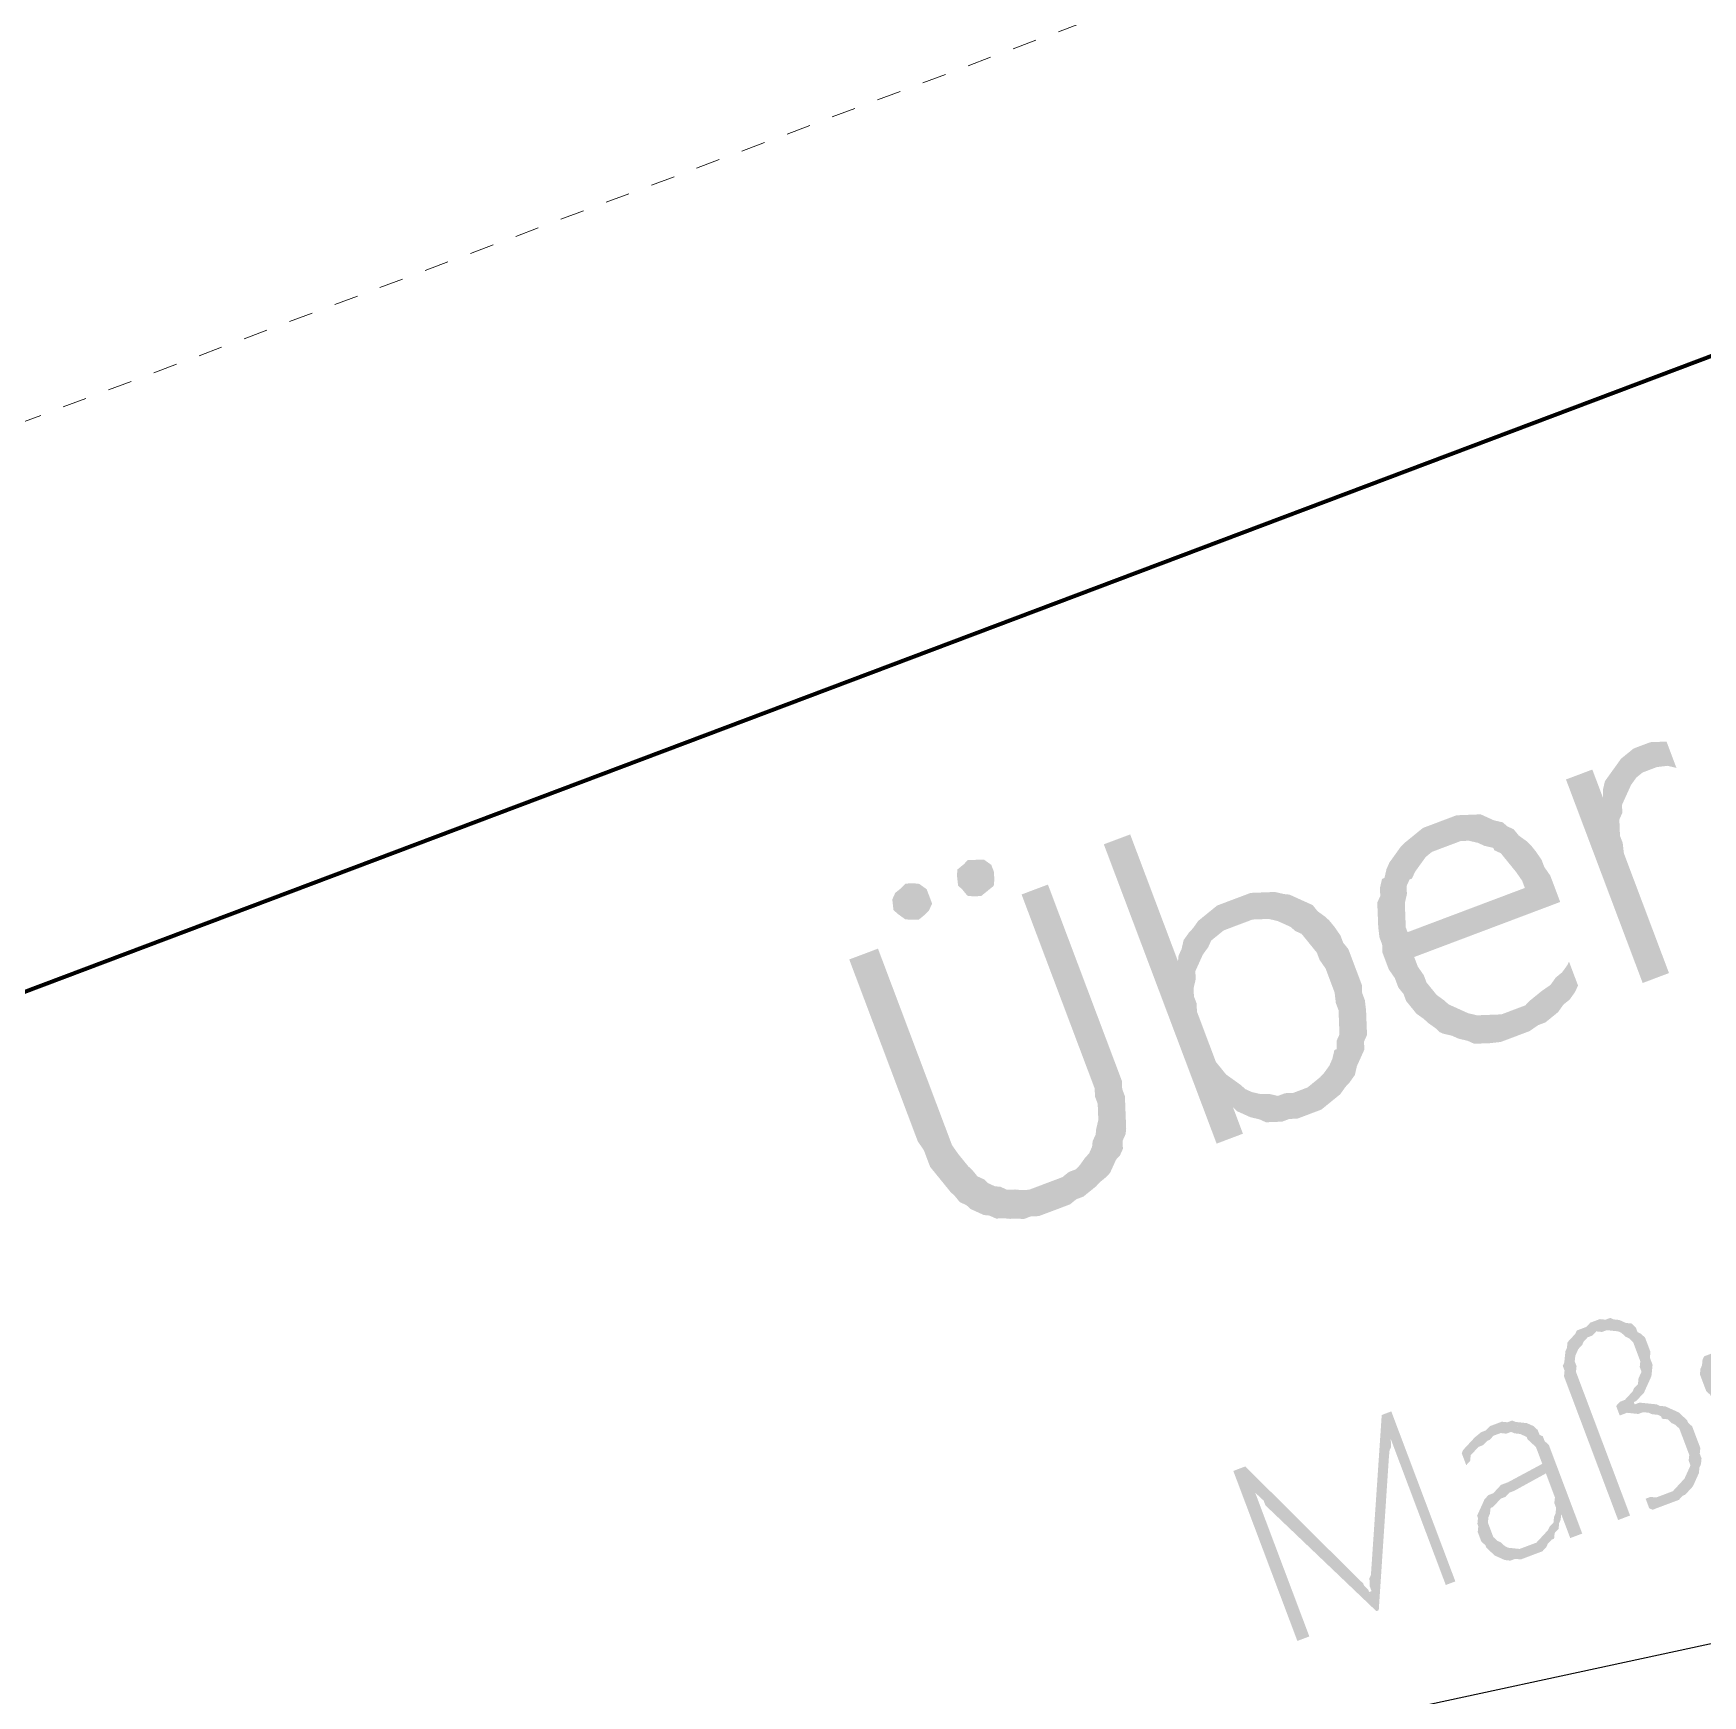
# Model space of a CAD drawing. Header units: metres. Extents: x -47 to 309, y -25 to 105.
# Drawn here: x 121.89 to 128.8, y 75.33 to 82.21 of the extents above; entities that cross this region are included whole.
import ezdxf

# ---------------------------------------------------------------- set-up
doc = ezdxf.new("R2010")
doc.units = ezdxf.units.M
doc.linetypes.add('AUSGEZOGEN', pattern=[0])
doc.linetypes.add('PUNKT2_S9', pattern=[0.001, 0, -0.001])
doc.layers.add('XR$1$STANDARD_1', color=7, linetype='AUSGEZOGEN', lineweight=25)

msp = doc.modelspace()

# ---------------------------------------------------------------- hatches: boundary and pattern name
at = {"layer": 'XR$1$STANDARD_1', "linetype": 'AUSGEZOGEN', "lineweight": 140, "transparency": 33554687}
h = msp.add_hatch(color=7, dxfattribs=at)
h.set_gradient(color2=(0, 0, 0), one_color=1)
h.paths.add_polyline_path([(128.5429, 79.2592), (128.5132, 79.248), (128.4872, 79.2269), (128.4612, 79.2058), (128.439, 79.1748), (128.4167, 79.1438), (128.3945, 79.1128), (128.5802, 79.1601), (128.6099, 79.1713), (128.6532, 79.1764), (128.6904, 79.1678), (128.6494, 79.2767), (128.6159, 79.2754), (128.5825, 79.2741)], flags=0)
h = msp.add_hatch(color=7, dxfattribs=at)
h.set_gradient(color2=(0, 0, 0), one_color=1)
h.paths.add_polyline_path([(128.3424, 79.161), (128.2334, 79.1199), (128.5507, 78.2782), (128.6596, 78.3192), (128.473, 78.8144), (128.468, 78.8577), (128.4568, 78.8874), (128.4555, 78.9209), (128.4542, 78.9543), (128.4665, 78.9816), (128.4652, 79.015), (128.4776, 79.0423), (128.4899, 79.0696), (128.3872, 79.0421)], flags=0)
h = msp.add_hatch(color=7, dxfattribs=at)
h.set_gradient(color2=(0, 0, 0), one_color=1)
h.paths.add_polyline_path([(128.3945, 79.1128), (128.3859, 79.0756), (128.3872, 79.0421), (128.4899, 79.0696), (128.5023, 79.0968), (128.5245, 79.1278), (128.5505, 79.1489), (128.5802, 79.1601)], flags=0)
h = msp.add_hatch(color=7, dxfattribs=at)
h.set_gradient(color2=(0, 0, 0), one_color=1)
h.paths.add_polyline_path([(127.711, 78.9456), (127.6417, 78.9195), (127.6157, 78.8984), (127.5898, 78.8773), (127.5638, 78.8562), (127.5477, 78.8389), (127.5255, 78.8079), (127.5032, 78.7768), (127.4909, 78.7496), (127.4823, 78.7124), (127.4724, 78.7087), (127.4638, 78.6715), (127.465, 78.6381), (127.4527, 78.6108), (127.454, 78.5773), (127.4553, 78.5439), (127.4566, 78.5105), (127.4616, 78.4671), (127.4728, 78.4374), (127.578, 78.4884), (127.5705, 78.5082), (127.5693, 78.5416), (127.568, 78.5751), (127.5667, 78.6085), (127.5753, 78.6457), (127.574, 78.6791), (127.5863, 78.7064), (127.5962, 78.7101), (127.6086, 78.7374), (127.6308, 78.7684), (127.6531, 78.7994), (127.679, 78.8205), (127.7384, 78.8429), (127.9724, 78.9424), (127.9352, 78.951), (127.9079, 78.9633), (127.8807, 78.9757), (127.8472, 78.9744), (127.8138, 78.9731), (127.7803, 78.9718), (127.7407, 78.9568)], flags=0)
h = msp.add_hatch(color=7, dxfattribs=at)
h.set_gradient(color2=(0, 0, 0), one_color=1)
h.paths.add_polyline_path([(127.9724, 78.9424), (127.7384, 78.8429), (127.7979, 78.8653), (127.8313, 78.8666), (127.8685, 78.858), (127.8957, 78.8456), (127.9329, 78.837), (127.9367, 78.8271), (127.9639, 78.8148), (127.985, 78.7888), (128.0061, 78.7628), (128.0272, 78.7368), (128.0521, 78.701), (128.0633, 78.6713), (127.578, 78.4884), (127.4728, 78.4374), (127.4741, 78.404), (127.5002, 78.3346), (127.5251, 78.2988), (127.54, 78.2592), (127.5611, 78.2332), (127.5723, 78.2035), (127.5934, 78.1775), (127.6145, 78.1515), (127.6455, 78.1293), (127.6629, 78.1132), (127.6939, 78.091), (127.7112, 78.0749), (127.7249, 78.0687), (127.762, 78.0601), (127.7893, 78.0478), (127.8265, 78.0392), (127.8538, 78.0268), (127.8872, 78.0281), (127.9206, 78.0294), (127.964, 78.0344), (128.0828, 78.0792), (128.1187, 78.1041), (128.1484, 78.1152), (128.1744, 78.1363), (128.2004, 78.1574), (128.2226, 78.1885), (128.2486, 78.2096), (128.2708, 78.2406), (128.2832, 78.2678), (127.9663, 78.1484), (127.9328, 78.1471), (127.8994, 78.1458), (127.8659, 78.1445), (127.8288, 78.1531), (127.8015, 78.1655), (127.7742, 78.1778), (127.747, 78.1901), (127.7296, 78.2062), (127.6986, 78.2285), (127.6775, 78.2544), (127.6564, 78.2804), (127.6452, 78.3101), (127.6204, 78.346), (127.6054, 78.3856), (128.2095, 78.6133), (128.1685, 78.7222), (128.1436, 78.7581), (128.1324, 78.7878), (128.1076, 78.8237), (128.0865, 78.8497), (128.0691, 78.8657), (128.0381, 78.888), (128.017, 78.914), (127.9898, 78.9263)], flags=0)
h = msp.add_hatch(color=7, dxfattribs=at)
h.set_gradient(color2=(0, 0, 0), one_color=1)
h.paths.add_polyline_path([(126.4304, 78.8927), (126.3214, 78.8517), (126.788, 77.6138), (126.8969, 77.6549), (126.8559, 77.7638), (126.971, 77.8185), (126.9338, 77.8271), (126.9065, 77.8394), (126.8891, 77.8555), (126.8581, 77.8778), (126.8271, 77.9), (126.806, 77.926), (126.7849, 77.952), (126.7066, 78.1599), (126.7053, 78.1934), (126.6941, 78.2231), (126.6928, 78.2565), (126.7014, 78.2937), (126.7001, 78.3271), (126.7124, 78.3544), (126.7186, 78.368), (126.7309, 78.3953), (126.6282, 78.3679)], flags=0)
h = msp.add_hatch(color=7, dxfattribs=at)
h.set_gradient(color2=(0, 0, 0), one_color=1)
h.paths.add_polyline_path([(125.758, 78.7863), (125.7419, 78.769), (125.7159, 78.7479), (125.7135, 78.7243), (125.7185, 78.681), (125.7359, 78.6649), (125.757, 78.6389), (125.7805, 78.6365), (125.8139, 78.6378), (125.8399, 78.6589), (125.8659, 78.68), (125.8683, 78.7035), (125.867, 78.737), (125.8558, 78.7667), (125.8248, 78.7889), (125.7914, 78.7876)], flags=0)
h = msp.add_hatch(color=7, dxfattribs=at)
h.set_gradient(color2=(0, 0, 0), one_color=1)
h.paths.add_polyline_path([(125.5005, 78.6893), (125.4844, 78.6719), (125.4584, 78.6508), (125.4461, 78.6236), (125.4511, 78.5802), (125.4685, 78.5641), (125.4995, 78.5419), (125.523, 78.5395), (125.5565, 78.5407), (125.5824, 78.5618), (125.5985, 78.5792), (125.6109, 78.6065), (125.5885, 78.6659), (125.5575, 78.6881), (125.5339, 78.6906)], flags=0)
h = msp.add_hatch(color=7, dxfattribs=at)
h.set_gradient(color2=(0, 0, 0), one_color=1)
h.paths.add_polyline_path([(126.0901, 78.6853), (125.9811, 78.6443), (126.2835, 77.8421), (126.2848, 77.8087), (126.296, 77.779), (126.2973, 77.7455), (126.2986, 77.7121), (126.2899, 77.6749), (126.2875, 77.6514), (126.2752, 77.6241), (126.2727, 77.6006), (126.2604, 77.5733), (126.2443, 77.5559), (126.2221, 77.5249), (126.206, 77.5076), (126.1763, 77.4964), (126.1503, 77.4753), (126.0909, 77.4529), (125.7975, 77.331), (125.8248, 77.3187), (125.8483, 77.3162), (125.8756, 77.3039), (125.9091, 77.3052), (125.9326, 77.3027), (125.966, 77.304), (125.9896, 77.3016), (126.0193, 77.3128), (126.0527, 77.3141), (126.122, 77.3402), (126.1815, 77.3626), (126.2074, 77.3837), (126.2371, 77.3949), (126.2631, 77.416), (126.2891, 77.4371), (126.3052, 77.4545), (126.3311, 77.4756), (126.3472, 77.4929), (126.3596, 77.5202), (126.3719, 77.5475), (126.388, 77.5648), (126.4003, 77.5921), (126.399, 77.6256), (126.4114, 77.6528), (126.4138, 77.6764), (126.4125, 77.7098), (126.4112, 77.7432), (126.4099, 77.7767), (126.4086, 77.8101), (126.3974, 77.8398), (126.3961, 77.8733), (126.3513, 77.9921)], flags=0)
h = msp.add_hatch(color=7, dxfattribs=at)
h.set_gradient(color2=(0, 0, 0), one_color=1)
h.paths.add_polyline_path([(126.8594, 78.6247), (126.7901, 78.5985), (126.7641, 78.5774), (126.7381, 78.5563), (126.7121, 78.5352), (126.6899, 78.5042), (126.6738, 78.4869), (126.6516, 78.4559), (126.643, 78.4187), (126.6306, 78.3914), (126.6282, 78.3679), (126.7309, 78.3953), (126.7532, 78.4263), (126.7655, 78.4536), (126.7915, 78.4747), (126.8175, 78.4958), (126.8868, 78.5219), (127.1306, 78.6251), (127.0897, 78.6436), (127.0662, 78.6461), (127.029, 78.6547), (126.9956, 78.6534), (126.9621, 78.6521), (126.9287, 78.6508), (126.899, 78.6396)], flags=0)
h = msp.add_hatch(color=7, dxfattribs=at)
h.set_gradient(color2=(0, 0, 0), one_color=1)
h.paths.add_polyline_path([(127.1306, 78.6251), (126.8868, 78.5219), (126.9363, 78.5406), (126.9698, 78.5419), (127.0032, 78.5432), (127.0404, 78.5345), (127.0676, 78.5222), (127.0949, 78.5099), (127.1123, 78.4938), (127.1395, 78.4814), (127.1606, 78.4555), (127.1817, 78.4295), (127.2028, 78.4035), (127.214, 78.3738), (127.2389, 78.3379), (127.2762, 78.2389), (127.2812, 78.1956), (127.2924, 78.1658), (127.2937, 78.1324), (127.295, 78.099), (127.2963, 78.0655), (127.284, 78.0383), (127.2853, 78.0048), (127.2754, 78.0011), (127.2667, 77.9639), (127.2544, 77.9366), (127.2322, 77.9056), (127.2161, 77.8883), (127.1901, 77.8672), (127.1641, 77.8461), (127.1245, 77.8311), (126.9005, 77.7354), (126.9278, 77.723), (126.9649, 77.7144), (126.9922, 77.7021), (127.0256, 77.7034), (127.0591, 77.7047), (127.0888, 77.7159), (127.1222, 77.7172), (127.2213, 77.7545), (127.2472, 77.7756), (127.2732, 77.7967), (127.2992, 77.8178), (127.3214, 77.8488), (127.3375, 77.8662), (127.3598, 77.8972), (127.3684, 77.9343), (127.3807, 77.9616), (127.3869, 77.9753), (127.3992, 78.0025), (127.3979, 78.036), (127.4103, 78.0632), (127.409, 78.0967), (127.4077, 78.1301), (127.4064, 78.1636), (127.4014, 78.2069), (127.3902, 78.2366), (127.3889, 78.2701), (127.3329, 78.4186), (127.3118, 78.4446), (127.3006, 78.4743), (127.2757, 78.5102), (127.2546, 78.5361), (127.2373, 78.5522), (127.2063, 78.5745), (127.1852, 78.6004), (127.1579, 78.6128)], flags=0)
h = msp.add_hatch(color=7, dxfattribs=at)
h.set_gradient(color2=(0, 0, 0), one_color=1)
h.paths.add_polyline_path([(125.387, 78.4203), (125.2681, 78.3755), (125.5518, 77.6229), (125.5766, 77.587), (125.6028, 77.5177), (125.6239, 77.4917), (125.645, 77.4658), (125.6661, 77.4398), (125.6872, 77.4138), (125.7045, 77.3977), (125.7256, 77.3718), (125.7529, 77.3594), (125.7703, 77.3433), (125.7975, 77.331), (126.0909, 77.4529), (126.0117, 77.423), (125.9782, 77.4217), (125.9547, 77.4242), (125.9212, 77.4229), (125.894, 77.4352), (125.8704, 77.4376), (125.8432, 77.45), (125.8258, 77.4661), (125.7985, 77.4784), (125.7774, 77.5044), (125.7601, 77.5204), (125.739, 77.5464), (125.7179, 77.5724), (125.693, 77.6083), (125.652, 77.7172)], flags=0)
h = msp.add_hatch(color=7, dxfattribs=at)
h.set_gradient(color2=(0, 0, 0), one_color=1)
h.paths.add_polyline_path([(128.2458, 78.3669), (128.2397, 78.3532), (128.2174, 78.3222), (128.1915, 78.3011), (128.1692, 78.2701), (128.1333, 78.2453), (128.1074, 78.2242), (128.0814, 78.2031), (128.0653, 78.1857), (128.0059, 78.1633), (128.2832, 78.2678)], flags=0)
h = msp.add_hatch(color=7, dxfattribs=at)
h.set_gradient(color2=(0, 0, 0), one_color=1)
h.paths.add_polyline_path([(126.971, 77.8185), (126.8559, 77.7638), (126.8732, 77.7477), (126.9005, 77.7354), (127.1245, 77.8311), (127.1047, 77.8237), (127.0713, 77.8224), (127.0416, 77.8112), (127.0044, 77.8198)], flags=0)
h = msp.add_hatch(color=7, dxfattribs=at)
h.set_gradient(color2=(0, 0, 0), one_color=1)
h.paths.add_polyline_path([(128.3437, 76.8769), (128.3338, 76.8732), (128.3177, 76.8558), (128.2781, 76.8409), (128.2719, 76.8273), (128.2559, 76.8099), (128.2398, 76.7925), (128.3586, 76.8373), (128.3822, 76.8349), (128.402, 76.8423), (128.4255, 76.8399), (128.449, 76.8375), (128.4627, 76.8313), (128.48, 76.8152), (128.4937, 76.8091), (128.5111, 76.793), (128.5409, 76.7138), (128.5385, 76.6902), (128.5459, 76.6704), (128.5398, 76.6568), (128.5336, 76.6431), (128.5312, 76.6196), (128.5151, 76.6022), (128.5089, 76.5886), (128.4928, 76.5712), (128.4768, 76.5539), (128.457, 76.5464), (128.4409, 76.529), (128.4558, 76.4894), (128.4855, 76.5006), (128.5091, 76.4982), (128.5326, 76.4957), (128.5524, 76.5032), (128.5759, 76.5008), (128.5896, 76.4946), (128.6131, 76.4922), (128.6268, 76.486), (128.6305, 76.4761), (128.654, 76.4737), (128.6714, 76.4576), (128.685, 76.4514), (128.7024, 76.4353), (128.7435, 76.3264), (128.741, 76.3029), (128.7485, 76.2831), (128.7423, 76.2694), (128.73, 76.2422), (128.7238, 76.2285), (128.7077, 76.2112), (128.6917, 76.1938), (128.6756, 76.1764), (128.636, 76.1615), (128.7585, 76.1964), (128.7647, 76.21), (128.777, 76.2373), (128.7832, 76.2509), (128.7857, 76.2745), (128.7918, 76.2881), (128.7943, 76.3116), (128.7868, 76.3314), (128.7892, 76.355), (128.7556, 76.4441), (128.7383, 76.4602), (128.7345, 76.4701), (128.7172, 76.4861), (128.6998, 76.5022), (128.6725, 76.5146), (128.6589, 76.5207), (128.6453, 76.5269), (128.6217, 76.5293), (128.6081, 76.5355), (128.5846, 76.5379), (128.561, 76.5404), (128.5375, 76.5428), (128.5177, 76.5354), (128.5139, 76.5453), (128.5238, 76.549), (128.5399, 76.5664), (128.556, 76.5837), (128.5622, 76.5974), (128.5745, 76.6246), (128.5807, 76.6383), (128.5868, 76.6519), (128.5893, 76.6754), (128.5917, 76.699), (128.5805, 76.7287), (128.583, 76.7522), (128.5606, 76.8116), (128.5432, 76.8277), (128.5296, 76.8339), (128.5221, 76.8537), (128.5047, 76.8698), (128.4812, 76.8722), (128.4676, 76.8784), (128.4539, 76.8845), (128.4304, 76.887), (128.4167, 76.8932), (128.3969, 76.8857), (128.3734, 76.8881)], flags=0)
h = msp.add_hatch(color=7, dxfattribs=at)
h.set_gradient(color2=(0, 0, 0), one_color=1)
h.paths.add_polyline_path([(128.2398, 76.7925), (128.2374, 76.769), (128.2312, 76.7554), (128.2287, 76.7318), (128.2263, 76.7083), (128.2201, 76.6946), (128.2276, 76.6748), (128.2252, 76.6513), (128.4491, 76.0571), (128.4986, 76.0758), (128.2747, 76.67), (128.2771, 76.6935), (128.2696, 76.7133), (128.2721, 76.7368), (128.2783, 76.7505), (128.2844, 76.7641), (128.3005, 76.7815), (128.3067, 76.7951), (128.3227, 76.8125), (128.3426, 76.82), (128.3586, 76.8373)], flags=0)
h = msp.add_hatch(color=7, dxfattribs=at)
h.set_gradient(color2=(0, 0, 0), one_color=1)
h.paths.add_polyline_path([(128.8047, 76.734), (128.7985, 76.7204), (128.7961, 76.6968), (128.7899, 76.6832), (128.7875, 76.6597), (128.8136, 76.5904), (128.831, 76.5743), (128.8384, 76.5545), (128.862, 76.552), (128.8756, 76.5459), (128.8893, 76.5397), (128.9165, 76.5274), (128.9401, 76.5249), (128.9636, 76.5225), (128.9871, 76.52), (129.0107, 76.5176), (129.0342, 76.5152), (129.0578, 76.5127), (129.0714, 76.5066), (129.085, 76.5004), (129.0949, 76.5041), (129.1123, 76.488), (129.1259, 76.4819), (129.1446, 76.4324), (129.1422, 76.4088), (129.136, 76.3952), (129.1298, 76.3815), (129.1236, 76.3679), (129.1076, 76.3505), (129.0915, 76.3332), (129.0519, 76.3182), (129.1707, 76.363), (129.1769, 76.3767), (129.193, 76.394), (129.1855, 76.4138), (129.1879, 76.4374), (129.1904, 76.4609), (129.1792, 76.4906), (129.1618, 76.5067), (129.1543, 76.5265), (129.1407, 76.5327), (129.1233, 76.5488), (129.1134, 76.545), (129.0998, 76.5512), (129.0862, 76.5574), (129.0626, 76.5598), (129.0391, 76.5622), (129.0156, 76.5647), (128.992, 76.5671), (128.9586, 76.5658), (128.9313, 76.5782), (128.9177, 76.5843), (128.8941, 76.5868), (128.8805, 76.5929), (128.8669, 76.5991), (128.8594, 76.6189), (128.842, 76.635), (128.8445, 76.6585), (128.837, 76.6783), (128.8394, 76.7019), (128.8456, 76.7155), (128.8518, 76.7291), (128.8716, 76.7366), (128.8778, 76.7502), (128.8938, 76.7676), (128.9235, 76.7788)], flags=0)
h = msp.add_hatch(color=7, dxfattribs=at)
h.set_gradient(color2=(0, 0, 0), one_color=1)
h.paths.add_polyline_path([(127.5107, 76.5064), (127.4711, 76.4915), (127.4264, 75.83), (127.4202, 75.8164), (127.4215, 75.7829), (127.429, 75.7631), (127.4191, 75.7594), (127.4489, 75.6802), (127.4588, 75.6839), (127.5011, 76.3219), (127.5035, 76.3454), (127.5097, 76.359), (127.5084, 76.3925)], flags=0)
h = msp.add_hatch(color=7, dxfattribs=at)
h.set_gradient(color2=(0, 0, 0), one_color=1)
h.paths.add_polyline_path([(127.5107, 76.5064), (127.5084, 76.3925), (127.7361, 75.7884), (127.7757, 75.8033)], flags=0)
h = msp.add_hatch(color=7, dxfattribs=at)
h.set_gradient(color2=(0, 0, 0), one_color=1)
h.paths.add_polyline_path([(127.948, 76.4564), (127.9183, 76.4452), (127.9022, 76.4278), (127.8824, 76.4203), (127.8565, 76.3992), (127.8404, 76.3819), (127.8243, 76.3645), (127.8082, 76.3471), (127.8021, 76.3335), (127.8207, 76.284), (127.8368, 76.3014), (127.8392, 76.3249), (127.8553, 76.3423), (127.8714, 76.3596), (127.8912, 76.3671), (127.9073, 76.3845), (127.9172, 76.3882), (127.9333, 76.4056), (128.0719, 76.4578), (128.0484, 76.4603), (128.0248, 76.4627), (128.0112, 76.4689), (127.9914, 76.4614), (127.9678, 76.4638)], flags=0)
h = msp.add_hatch(color=7, dxfattribs=at)
h.set_gradient(color2=(0, 0, 0), one_color=1)
h.paths.add_polyline_path([(128.0719, 76.4578), (127.9531, 76.413), (127.963, 76.4168), (127.9865, 76.4143), (128.0063, 76.4218), (128.0199, 76.4156), (128.0435, 76.4132), (128.0571, 76.407), (128.0707, 76.4008), (128.0745, 76.3909), (128.0918, 76.3749), (128.1092, 76.3588), (128.1353, 76.2895), (127.9943, 76.2137), (127.9646, 76.2025), (127.9485, 76.1851), (127.9324, 76.1677), (128.1503, 76.2499), (128.1876, 76.1508), (128.1852, 76.1273), (128.1926, 76.1075), (128.1902, 76.0839), (128.2137, 76.0815), (128.251, 75.9825), (128.3006, 76.0011), (128.1625, 76.3676), (128.1451, 76.3836), (128.1376, 76.4034), (128.124, 76.4096), (128.1165, 76.4294), (128.0992, 76.4455), (128.0855, 76.4517)], flags=0)
h = msp.add_hatch(color=7, dxfattribs=at)
h.set_gradient(color2=(0, 0, 0), one_color=1)
h.paths.add_polyline_path([(126.9066, 76.2788), (126.8571, 76.2601), (127.1221, 75.557), (127.1716, 75.5757), (126.944, 76.1797)], flags=0)
h = msp.add_hatch(color=7, dxfattribs=at)
h.set_gradient(color2=(0, 0, 0), one_color=1)
h.paths.add_polyline_path([(126.9066, 76.2788), (126.9477, 76.1698), (126.9651, 76.1538), (126.9824, 76.1377), (126.9899, 76.1179), (127.4489, 75.6802), (127.4153, 75.7693), (127.398, 75.7854), (127.3942, 75.7953), (127.3769, 75.8113)], flags=0)
h = msp.add_hatch(color=7, dxfattribs=at)
h.set_gradient(color2=(0, 0, 0), one_color=1)
h.paths.add_polyline_path([(127.9324, 76.1677), (127.9126, 76.1603), (127.8965, 76.1429), (127.8904, 76.1293), (127.8842, 76.1156), (127.8718, 76.0884), (127.8657, 76.0747), (127.8694, 76.0648), (127.867, 76.0413), (127.8707, 76.0314), (127.8683, 76.0079), (127.8832, 75.9682), (127.9006, 75.9522), (127.9043, 75.9423), (127.9217, 75.9262), (127.939, 75.9101), (127.9527, 75.904), (128.0715, 75.9487), (128.0418, 75.9375), (128.0183, 75.94), (127.9947, 75.9424), (127.9811, 75.9486), (127.9637, 75.9647), (127.9501, 75.9708), (127.9327, 75.9869), (127.9103, 76.0463), (127.9128, 76.0699), (127.9189, 76.0835), (127.9214, 76.107), (127.9313, 76.1108), (127.9473, 76.1281), (127.9634, 76.1455), (127.9832, 76.153), (127.9993, 76.1703), (128.0191, 76.1778), (128.1503, 76.2499)], flags=0)
h = msp.add_hatch(color=7, dxfattribs=at)
h.set_gradient(color2=(0, 0, 0), one_color=1)
h.paths.add_polyline_path([(128.5629, 76.1453), (128.5778, 76.1057), (128.5915, 76.0995), (128.7004, 76.1405), (128.7165, 76.1579), (128.7264, 76.1616), (128.7425, 76.179), (128.7585, 76.1964), (128.636, 76.1615), (128.6063, 76.1503), (128.5827, 76.1527)], flags=0)
h = msp.add_hatch(color=7, dxfattribs=at)
h.set_gradient(color2=(0, 0, 0), one_color=1)
h.paths.add_polyline_path([(128.1902, 76.0839), (128.184, 76.0703), (128.1816, 76.0468), (128.1655, 76.0294), (128.1593, 76.0158), (128.1433, 75.9984), (128.1272, 75.981), (128.1111, 75.9637), (127.9527, 75.904), (127.9663, 75.8978), (127.9799, 75.8916), (128.0035, 75.8892), (128.0233, 75.8966), (128.0468, 75.8942), (128.1359, 75.9278), (128.152, 75.9452), (128.1582, 75.9588), (128.1743, 75.9762), (128.1842, 75.9799), (128.1866, 76.0034), (128.2027, 76.0208), (128.2051, 76.0443), (128.2113, 76.058), (128.2137, 76.0815)], flags=0)

# ---------------------------------------------------------------- linework, layer by layer
at = {"layer": 'XR$1$STANDARD_1', "color": 7, "linetype": 'AUSGEZOGEN', "lineweight": -3, "transparency": 33554687}
msp.add_line((177.048, 85.9257), (124.629, 74.64), dxfattribs=at)
at = {"layer": 'XR$1$STANDARD_1', "color": 7, "linetype": 'PUNKT2_S9', "lineweight": 13, "transparency": 33554687}
msp.add_lwpolyline([(104.7989, 74.1714), (174.2871, 100.3614), (211.3326, 2.071), (141.8444, -24.119), (104.7989, 74.1714)], close=True, dxfattribs=at)
at = {"layer": 'XR$1$STANDARD_1', "color": 7, "linetype": 'AUSGEZOGEN', "lineweight": 35, "transparency": 33554687}
msp.add_lwpolyline([(109.9508, 64.403), (155.5735, 81.5981), (152.4868, 89.7878), (106.8641, 72.5927), (109.9508, 64.403)], close=True, dxfattribs=at)
at = {"layer": 'XR$1$STANDARD_1', "color": 7, "linetype": 'AUSGEZOGEN', "lineweight": 140, "transparency": 33554687}
msp.add_lwpolyline([(106.8641, 72.5927), (152.4868, 89.7878), (155.5735, 81.5981), (109.9508, 64.403), (106.8641, 72.5927)], close=True, dxfattribs=at)

doc.saveas('drawing.dxf')
